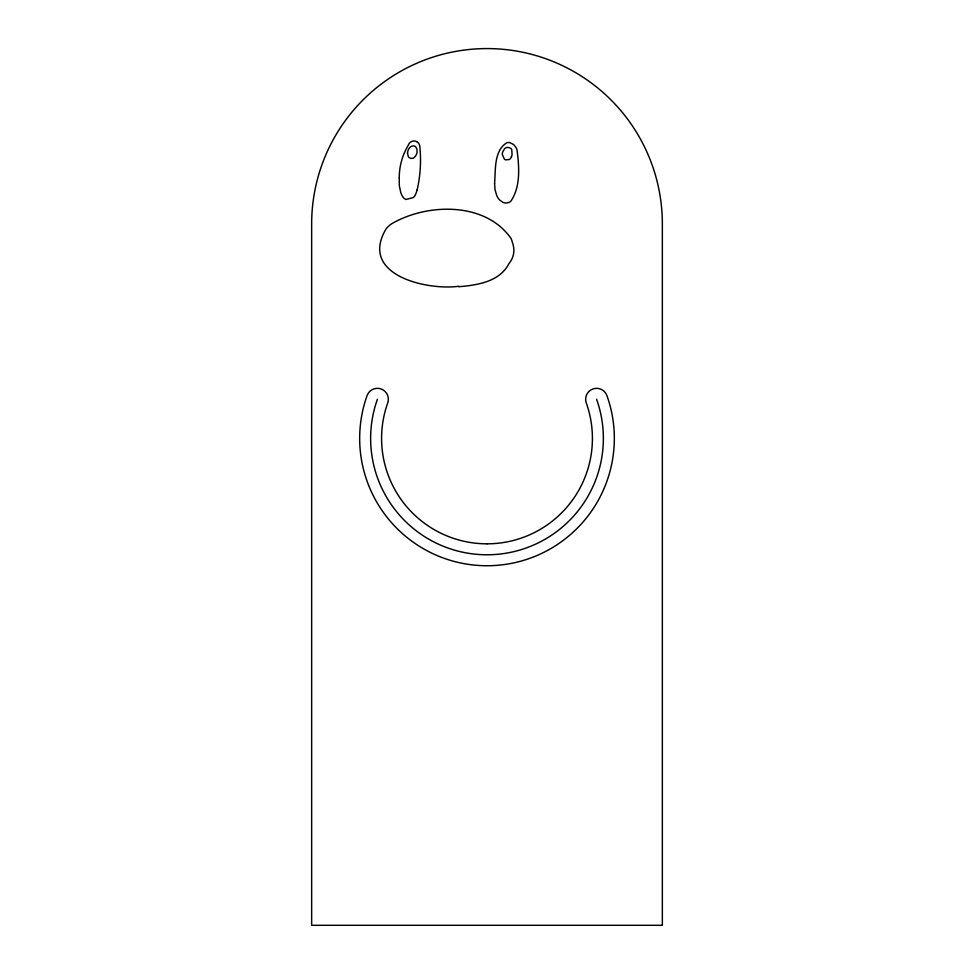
<?xml version="1.0" encoding="UTF-8"?>
<svg xmlns="http://www.w3.org/2000/svg" width="974" height="974" viewBox="0 0 974 974"><rect width="100%" height="100%" fill="white"/><g stroke="black" fill="none" stroke-linecap="round" stroke-linejoin="round"><path stroke-width="1.46" d="M399.291 177.998L399.255 182.54A40.811 40.811 0 0 0 399.413 186.18L400.679 192.268A21.891 21.891 0 0 0 402.615 196.529L402.956 197.04A10.276 10.276 0 0 0 404.064 198.343L405.914 199.5L413.159 197.576A5.345 5.345 0 0 0 414.522 196.249L414.9 195.652A22.682 22.682 0 0 0 417.116 189.845M511.411 156.863L510.632 158.348A4.091 4.091 0 0 1 509.061 159.578L505.616 159.846A3.47 3.47 0 0 1 504.495 159.286L502.365 154.732A7.025 7.025 0 0 1 502.621 152.151L504.459 148.852A4.468 4.468 0 0 1 509.499 147.756A5.077 5.077 0 0 1 510.559 148.267L510.863 148.498A3.859 3.859 0 0 1 511.776 149.643L512.068 154.756A20.758 20.758 0 0 1 511.423 156.863M458.705 286.733C477.321 285.138 499.565 281.936 509.025 263.504C514.211 257.16 515.112 249.551 512.312 242.161A24.533 24.533 0 0 0 511.058 238.508C485.49 201.728 427.586 202.933 391.828 223.667A23.875 23.875 0 0 0 386.106 228.853C358.469 275.265 427.355 290.629 458.669 286.271M416.628 141.62L417.846 142.472A7.001 7.001 0 0 1 419.027 143.872L419.745 145.723A134.473 134.473 0 0 1 417.164 189.857M399.255 177.998A62.044 62.044 0 0 1 402.469 157.934M402.432 157.922A66.451 66.451 0 0 1 405.708 149.984L409.117 143.555A5.893 5.893 0 0 1 416.641 141.595M596.587 399.267A116.369 116.369 0 0 1 487 554.778A116.369 116.369 0 0 1 377.413 399.267M494.585 183.392L495.023 189.723L496.752 195.579A18.457 18.457 0 0 0 499.601 200.011L503.108 202.47A8.048 8.048 0 0 0 510.668 201.448C520.859 186.923 519.179 166.627 517.011 149.752A16.375 16.375 0 0 0 515.867 147.269L513.578 144.469L509.816 142.642A7.281 7.281 0 0 0 506.809 142.74C493.794 150.702 495.705 169.914 494.585 183.392M407.497 153.149L408.313 156.619A4.273 4.273 0 0 0 411.065 158.397L412.647 158.348A3.36 3.36 0 0 0 414.072 157.593L415.046 156.595A8.863 8.863 0 0 0 417.042 152.492L417.018 149.959A11.445 11.445 0 0 0 416.677 148.474L415.594 146.806A3.543 3.543 0 0 0 413.609 145.881C409.835 145.613 407.668 149.886 407.497 153.149M662.344 925.3L311.656 925.3L311.656 223.923A175.344 175.344 0 0 1 487 48.578A175.344 175.344 0 0 1 662.344 223.923L662.344 925.3M487 543.821A105.411 105.411 0 0 0 586.275 402.956A10.957 10.957 0 0 1 592.898 388.955A10.957 10.957 0 0 1 606.912 395.578A127.326 127.326 0 0 1 487 565.736A127.326 127.326 0 0 1 367.088 395.578A10.957 10.957 0 0 1 381.102 388.955A10.957 10.957 0 0 1 387.725 402.956A105.411 105.411 0 0 0 487 543.821"/></g></svg>
